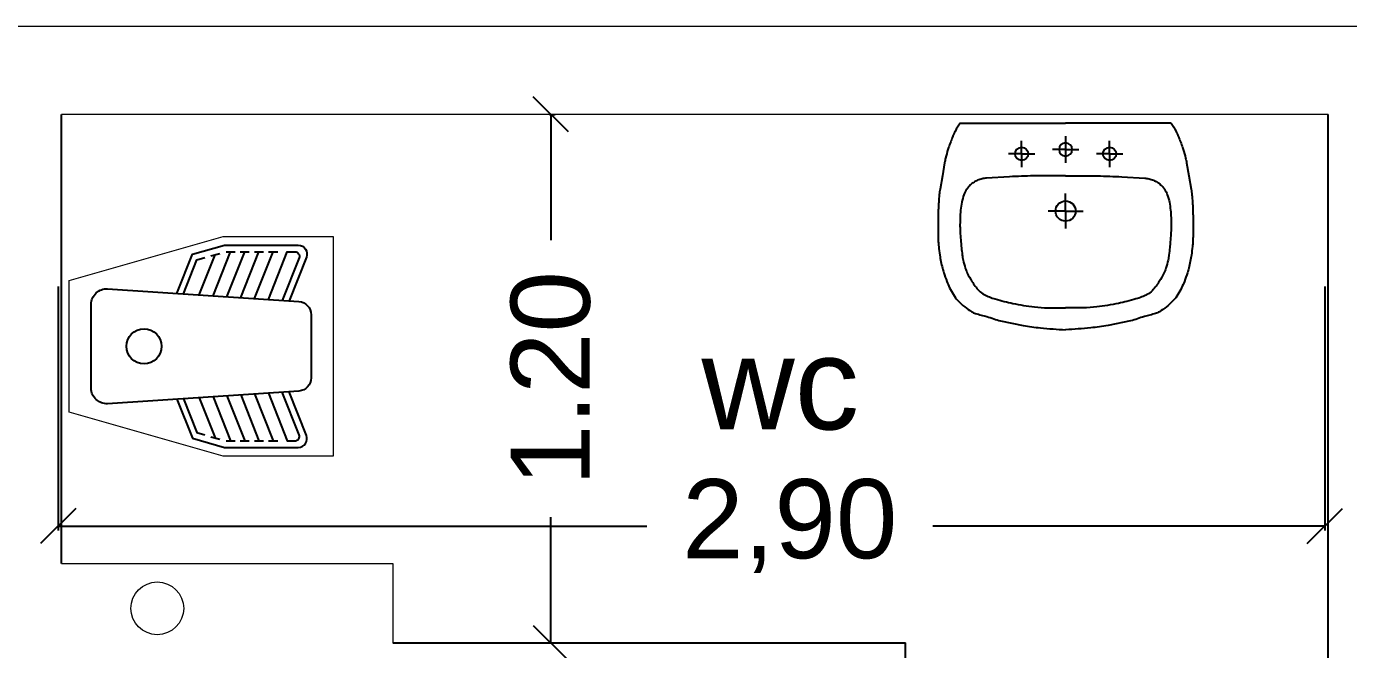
# Model space of a CAD drawing. Header units: millimetres. Extents: x 1769 to 2783, y -1222 to -971.
# Drawn here: x 2669.646 to 2672.652, y -1003.527 to -1002.11 of the extents above; entities that cross this region are included whole.
import ezdxf

# ---------------------------------------------------------------- set-up
doc = ezdxf.new("R2010")
doc.units = ezdxf.units.MM
doc.linetypes.add('CONTINUA', pattern=[0])
for name, color, linetype in [('ARREDI', 8, 'Continuous'), ('muri', 7, 'Continuous'), ('quote', 6, 'Continuous'), ('scritte', 240, 'Continuous')]:
    doc.layers.add(name, color=color, linetype=linetype)
doc.styles.add('ARIAL', font='arial.ttf')
doc.dimstyles.new('1a100', dxfattribs={"dimtxt": 0.18, "dimasz": 0.08, "dimexe": 0.01, "dimexo": 0.0625, "dimgap": 0.09, "dimtad": 0, "dimzin": 0, "dimdsep": 46, "dimtxsty": 'ARIAL', "dimblk": 'OBLIQUE', "dimcen": 0.08, "dimclrd": 1, "dimclre": 1, "dimadec": 0, "dimazin": 0, "dimtfac": 1, "dimtofl": 0, "dimtmove": 0, "dimatfit": 1, "dimfxl": 1, "dimtolj": 1, "dimtzin": 0, "dimarcsym": 0})

# ---------------------------------------------------------------- blocks, each defined once
blk = doc.blocks.new('_Oblique')
at = {"color": 0, "linetype": 'ByBlock', "lineweight": -2}
blk.add_line((-0.5, -0.5), (0.5, 0.5), dxfattribs=at)
blk = doc.blocks.new('*D14')
at = {"layer": 'Defpoints', "color": 0, "lineweight": 60, "ltscale": 0.2, "transparency": 16777216}
for p in [(2669.718, -1002.6385), (2672.598, -1002.6385), (2672.598, -1003.2461)]:
    blk.add_point(p, dxfattribs=at)
at = {"layer": 'quote', "color": 1, "lineweight": -2, "ltscale": 0.2, "transparency": 16777216}
for p, q in [((2669.718, -1002.701), (2669.718, -1003.2561)), ((2672.598, -1002.701), (2672.598, -1003.2561)), ((2669.718, -1003.2461), (2671.0565, -1003.2461)), ((2672.598, -1003.2461), (2671.7066, -1003.2461))]:
    blk.add_line(p, q, dxfattribs=at)
at = {"layer": 'quote', "color": 1, "lineweight": -2, "ltscale": 0.2, "transparency": 16777216, "xscale": 0.08, "yscale": 0.08, "zscale": 0.08, "rotation": 180}
blk.add_blockref('_Oblique', (2669.718, -1003.2461), dxfattribs=at)
at = {"layer": 'quote', "color": 1, "lineweight": -2, "ltscale": 0.2, "transparency": 16777216, "xscale": 0.08, "yscale": 0.08, "zscale": 0.08}
blk.add_blockref('_Oblique', (2672.598, -1003.2461), dxfattribs=at)
at = {"layer": 'quote', "color": 0, "ltscale": 0.2, "transparency": 16777216, "insert": (2671.3815, -1003.2461), "char_height": 0.18, "attachment_point": 5, "style": 'ARIAL'}
blk.add_mtext('\\A1;2,90', dxfattribs=at)
blk = doc.blocks.new('*D35')
at = {"layer": 'Defpoints', "color": 0, "lineweight": 60, "ltscale": 0.2, "transparency": 16777216}
for p in [(2670.773, -1002.3096), (2670.838, -1002.3096), (2670.773, -1003.512)]:
    blk.add_point(p, dxfattribs=at)
at = {"layer": 'quote', "color": 1, "lineweight": -2, "ltscale": 0.2, "transparency": 16777216}
for p, q in [((2670.8355, -1002.3096), (2670.848, -1002.3096)), ((2670.838, -1002.3096), (2670.838, -1002.5958)), ((2670.838, -1003.512), (2670.838, -1003.2258)), ((2670.8355, -1003.512), (2670.848, -1003.512))]:
    blk.add_line(p, q, dxfattribs=at)
at = {"layer": 'quote', "color": 1, "lineweight": -2, "ltscale": 0.2, "transparency": 16777216, "xscale": 0.08, "yscale": 0.08, "zscale": 0.08}
for p, rotation in [((2670.838, -1002.3096), 90), ((2670.838, -1003.512), 270)]:
    blk.add_blockref('_Oblique', p, dxfattribs=dict(at, rotation=rotation))
at = {"layer": 'quote', "color": 0, "ltscale": 0.2, "transparency": 16777216, "insert": (2670.838, -1002.9108), "char_height": 0.18, "attachment_point": 5, "rotation": 90, "style": 'ARIAL'}
blk.add_mtext('\\A1;1.20', dxfattribs=at)

msp = doc.modelspace()

# ---------------------------------------------------------------- linework, layer by layer
at = {"layer": 'ARREDI', "color": 8}
for p, q in [((2671.7686, -1002.3296), (2672.0086, -1002.3296)), ((2672.2486, -1002.3296), (2672.0086, -1002.3296)), ((2671.9086, -1002.3996), (2671.9086, -1002.3696)), ((2672.0086, -1002.3596), (2672.0086, -1002.3896)), ((2672.0086, -1002.3596), (2672.0086, -1002.3896)), ((2672.1086, -1002.3996), (2672.1086, -1002.3696)), ((2671.9086, -1002.3996), (2671.8786, -1002.3996)), ((2671.9086, -1002.3996), (2671.9386, -1002.3996)), ((2671.9086, -1002.3996), (2671.9086, -1002.4296)), ((2672.0086, -1002.3896), (2671.9786, -1002.3896)), ((2672.0086, -1002.3896), (2672.0386, -1002.3896)), ((2672.0086, -1002.3896), (2672.0086, -1002.4196)), ((2672.0086, -1002.3896), (2672.0086, -1002.4196)), ((2672.1086, -1002.3996), (2672.0786, -1002.3996)), ((2672.1086, -1002.3996), (2672.1386, -1002.3996)), ((2672.1086, -1002.3996), (2672.1086, -1002.4296)), ((2672.0086, -1002.5296), (2672.0086, -1002.4896)), ((2672.0086, -1002.5296), (2671.9686, -1002.5296)), ((2672.0086, -1002.5296), (2672.0086, -1002.5696)), ((2672.0086, -1002.5296), (2672.0486, -1002.5296)), ((2670.0651, -1002.6314), (2670.0852, -1002.6261)), ((2670.0704, -1002.7225), (2670.1099, -1002.6222)), ((2670.0996, -1002.6222), (2670.1204, -1002.6222)), ((2670.1018, -1002.7246), (2670.1422, -1002.6222)), ((2670.1319, -1002.6222), (2670.1526, -1002.6222)), ((2670.1332, -1002.7266), (2670.1744, -1002.6222)), ((2670.1641, -1002.6222), (2670.1849, -1002.6222)), ((2670.1964, -1002.6222), (2670.2171, -1002.6222)), ((2670.1018, -1002.9499), (2670.1422, -1003.0522)), ((2670.1332, -1002.9478), (2670.1744, -1003.0522)), ((2670.0704, -1002.952), (2670.1099, -1003.0522)), ((2670.0651, -1003.043), (2670.0852, -1003.0483)), ((2670.0996, -1003.0522), (2670.1204, -1003.0522)), ((2670.1319, -1003.0522), (2670.1526, -1003.0522)), ((2670.1641, -1003.0522), (2670.1849, -1003.0522)), ((2670.1964, -1003.0522), (2670.2171, -1003.0522))]:
    msp.add_line(p, q, dxfattribs=at)
for points in [[(2671.7686, -1002.3296, 0.01846), (2671.7574, -1002.3483, 0.032281), (2671.7522, -1002.3596, 0.003473), (2671.7425, -1002.385, 0.019578), (2671.741, -1002.3896, 0.009293), (2671.7357, -1002.4091, 0.017555), (2671.7336, -1002.4196), (2671.7284, -1002.4496), (2671.7232, -1002.4796, 0.016342), (2671.7213, -1002.4925, 0.01238), (2671.72, -1002.5096, 0.005024), (2671.7193, -1002.524, 0.004656), (2671.7189, -1002.5396), (2671.7186, -1002.5696, 0.005826), (2671.7187, -1002.5849, 0.006053), (2671.7192, -1002.5996, 0.017162), (2671.72, -1002.61, 0.008972), (2671.7226, -1002.6296, 0.012165), (2671.7251, -1002.6444, 0.011656), (2671.7286, -1002.6596, 0.019436), (2671.7315, -1002.6699, 0.009951), (2671.7386, -1002.6896, 0.024191), (2671.7449, -1002.7041, 0.02164), (2671.7534, -1002.7196, 0.050557), (2671.7637, -1002.7334, 0.040907), (2671.7794, -1002.7477, 0.02905), (2671.7953, -1002.7587, 0.060356), (2671.8038, -1002.7625, 0.016887), (2671.8167, -1002.7661, -0.013607), (2671.8296, -1002.7696, -0.007302), (2671.8451, -1002.7746, 0.01357), (2671.8607, -1002.7796), (2671.9122, -1002.7896, 0.020772), (2671.9514, -1002.7953, 0.014345), (2672.0086, -1002.7996)], [(2672.2486, -1002.3296, -0.01846), (2672.2597, -1002.3483, -0.032281), (2672.265, -1002.3596, -0.003473), (2672.2746, -1002.385, -0.019578), (2672.2762, -1002.3896, -0.009293), (2672.2814, -1002.4091, -0.017555), (2672.2836, -1002.4196), (2672.2888, -1002.4496), (2672.294, -1002.4796, -0.016342), (2672.2958, -1002.4925, -0.01238), (2672.2972, -1002.5096, -0.005024), (2672.2978, -1002.524, -0.004656), (2672.2983, -1002.5396), (2672.2986, -1002.5696, -0.005826), (2672.2984, -1002.5849, -0.006053), (2672.298, -1002.5996, -0.017162), (2672.2971, -1002.61, -0.008972), (2672.2946, -1002.6296, -0.012165), (2672.292, -1002.6444, -0.011656), (2672.2886, -1002.6596, -0.019436), (2672.2856, -1002.6699, -0.009951), (2672.2786, -1002.6896, -0.024191), (2672.2722, -1002.7041, -0.02164), (2672.2638, -1002.7196, -0.050557), (2672.2534, -1002.7334, -0.040907), (2672.2377, -1002.7477, -0.02905), (2672.2218, -1002.7587, -0.060356), (2672.2133, -1002.7625, -0.016887), (2672.2004, -1002.7661, 0.013607), (2672.1876, -1002.7696, 0.007302), (2672.172, -1002.7746, -0.01357), (2672.1565, -1002.7796), (2672.105, -1002.7896, -0.020772), (2672.0657, -1002.7953, -0.014345), (2672.0086, -1002.7996)], [(2672.0086, -1002.4496, 0.007437), (2671.936, -1002.4497, 0.009731), (2671.8807, -1002.4516), (2671.8286, -1002.4546, 0.034921), (2671.8189, -1002.4563, 0.03182), (2671.8086, -1002.4596, 0.04663), (2671.8005, -1002.4637, 0.042687), (2671.7926, -1002.4696, 0.032832), (2671.7882, -1002.474, 0.029053), (2671.784, -1002.4796, 0.0578), (2671.7773, -1002.4925, 0.047213), (2671.7726, -1002.5096, 0.013752), (2671.7699, -1002.5273, 0.019974), (2671.769, -1002.5396, 0.006553), (2671.7684, -1002.5606, 0.015214), (2671.7686, -1002.5696, 0.004762), (2671.7692, -1002.5816, 0.003155), (2671.7706, -1002.5996, 0.005121), (2671.7717, -1002.6127, 0.003957), (2671.7736, -1002.6296, 0.028442), (2671.7755, -1002.6411, 0.017254), (2671.7806, -1002.6596, 0.041375), (2671.7849, -1002.6705, 0.022086), (2671.7956, -1002.6896, 0.049779), (2671.8113, -1002.7103, 0.084201), (2671.8236, -1002.7196, 0.025843), (2671.8353, -1002.725, 0.023654), (2671.8486, -1002.7296, 0.010233), (2671.869, -1002.7352, 0.010785), (2671.8886, -1002.7396, 0.019374), (2671.9376, -1002.7477, 0.031099), (2671.9686, -1002.7496), (2671.9886, -1002.7496), (2672.0086, -1002.7496)], [(2672.0086, -1002.4496, -0.007437), (2672.0811, -1002.4497, -0.009731), (2672.1365, -1002.4516), (2672.1886, -1002.4546, -0.034921), (2672.1983, -1002.4563, -0.03182), (2672.2086, -1002.4596, -0.04663), (2672.2166, -1002.4637, -0.042687), (2672.2246, -1002.4696, -0.032832), (2672.2289, -1002.474, -0.029053), (2672.2332, -1002.4796, -0.0578), (2672.2398, -1002.4925, -0.047213), (2672.2446, -1002.5096, -0.013752), (2672.2472, -1002.5273, -0.019974), (2672.2482, -1002.5396, -0.006553), (2672.2487, -1002.5606, -0.015214), (2672.2486, -1002.5696, -0.004762), (2672.2479, -1002.5816, -0.003155), (2672.2466, -1002.5996, -0.005121), (2672.2454, -1002.6127, -0.003957), (2672.2436, -1002.6296, -0.028442), (2672.2416, -1002.6411, -0.017254), (2672.2366, -1002.6596, -0.041375), (2672.2322, -1002.6705, -0.022086), (2672.2216, -1002.6896, -0.049779), (2672.2058, -1002.7103, -0.084201), (2672.1936, -1002.7196, -0.025843), (2672.1819, -1002.725, -0.023654), (2672.1686, -1002.7296, -0.010233), (2672.1481, -1002.7352, -0.010785), (2672.1286, -1002.7396, -0.019374), (2672.0795, -1002.7477, -0.031099), (2672.0486, -1002.7496), (2672.0286, -1002.7496), (2672.0086, -1002.7496)], [(2669.9881, -1002.717), (2670.0232, -1002.628), (2670.096, -1002.6072), (2670.2638, -1002.6072, -0.529122), (2670.2824, -1002.6346), (2670.2432, -1002.7339)], [(2670.1961, -1002.7308), (2670.2389, -1002.6222), (2670.2565, -1002.6222, -0.529122), (2670.2658, -1002.6359), (2670.2275, -1002.7329)], [(2669.9881, -1002.9574), (2670.0232, -1003.0464), (2670.096, -1003.0672), (2670.2638, -1003.0672, 0.529122), (2670.2824, -1003.0399), (2670.2432, -1002.9405)], [(2670.1961, -1002.9437), (2670.2389, -1003.0522), (2670.2565, -1003.0522, 0.529122), (2670.2658, -1003.0386), (2670.2275, -1002.9416)]]:
    msp.add_lwpolyline(points, format="xyb", dxfattribs=at)
at = {"layer": 'ARREDI', "lineweight": 0}
msp.add_lwpolyline([(2670.0932, -1003.0872), (2669.7432, -1002.9872), (2669.7432, -1002.6872), (2670.0932, -1002.5872), (2670.3432, -1002.5872), (2670.3432, -1003.0872)], close=True, dxfattribs=at)
at = {"layer": 'ARREDI', "color": 8}
for points in [[(2670.0029, -1002.718), (2670.0334, -1002.6407), (2670.0518, -1002.6355)], [(2670.0389, -1002.7204), (2670.0751, -1002.6288)], [(2670.1647, -1002.7287), (2670.2067, -1002.6222)], [(2670.1647, -1002.9457), (2670.2067, -1003.0522)], [(2670.0029, -1002.9564), (2670.0334, -1003.0337), (2670.0518, -1003.039)], [(2670.0389, -1002.9541), (2670.0751, -1003.0456)]]:
    msp.add_lwpolyline(points, dxfattribs=at)
msp.add_lwpolyline([(2670.2652, -1002.7354, -0.394991), (2670.2932, -1002.7653), (2670.2932, -1002.9091, -0.394991), (2670.2652, -1002.9391), (2669.8305, -1002.9678, -0.433701), (2669.7932, -1002.9329), (2669.7932, -1002.7415, -0.433701), (2669.8305, -1002.7066)], format="xyb", close=True, dxfattribs=at)
for centre, radius in [((2671.9086, -1002.3996), 0.015), ((2672.1086, -1002.3996), 0.015), ((2672.0086, -1002.5296), 0.023), ((2669.9132, -1002.8372), 0.04)]:
    msp.add_circle(centre, radius, dxfattribs=at)
for start, end in [(90, 270), (270, 90)]:
    msp.add_arc((2672.0086, -1002.3896), 0.015, start, end, dxfattribs=at)
at = {"layer": 'muri', "color": 3, "linetype": 'ByBlock', "lineweight": 0, "ltscale": 0.2}
for p, q in [((2674.1309, -1002.1096), (2669.0759, -1002.1096)), ((2672.6059, -1002.3096), (2669.7259, -1002.3096)), ((2672.6059, -1002.3096), (2672.0159, -1002.3096)), ((2669.7259, -1003.3311), (2670.4786, -1003.3311)), ((2670.4786, -1003.3311), (2670.4786, -1003.512))]:
    msp.add_line(p, q, dxfattribs=at)
at = {"layer": 'muri', "color": 3}
for p, q in [((2669.7259, -1003.3311), (2669.7259, -1002.3096)), ((2672.6059, -1003.5622), (2672.6059, -1002.3096)), ((2670.4786, -1003.512), (2671.6446, -1003.5121)), ((2671.6446, -1003.5622), (2671.6446, -1003.5121))]:
    msp.add_line(p, q, dxfattribs=at)
at = {"layer": 'muri', "color": 3, "linetype": 'ByBlock', "lineweight": 0, "ltscale": 0.2}
msp.add_circle((2669.9434, -1003.4333), 0.06, dxfattribs=at)

# ---------------------------------------------------------------- texts
at = {"layer": 'scritte', "color": 6, "linetype": 'CONTINUA', "insert": (2671.1807, -1002.8163), "char_height": 0.21, "width": 1.32195, "attachment_point": 1, "style": 'ARIAL'}
msp.add_mtext('{\\fArial|b0|i0|c238|p34;wc}', dxfattribs=at)

# ---------------------------------------------------------------- dimensions: what is measured, and where the dimension line sits
at = {"layer": 'quote', "ltscale": 0.2}
dim = msp.add_linear_dim(base=(2670.838, -1002.3096), p1=(2670.773, -1003.512), p2=(2670.773, -1002.3096), angle=90, dimstyle='1a100', dxfattribs=at)
dim.commit()
dim.dimension.update_dxf_attribs({"geometry": '*D35', "text_midpoint": (2670.838, -1002.9108)})
dim = msp.add_linear_dim(base=(2672.598, -1003.2461), p1=(2669.718, -1002.6385), p2=(2672.598, -1002.6385), angle=0, text='2,90', dimstyle='1a100', dxfattribs=at)
dim.commit()
dim.dimension.update_dxf_attribs({"geometry": '*D14', "text_midpoint": (2671.3815, -1003.2461), "dimtype": 161})

doc.saveas('drawing.dxf')
